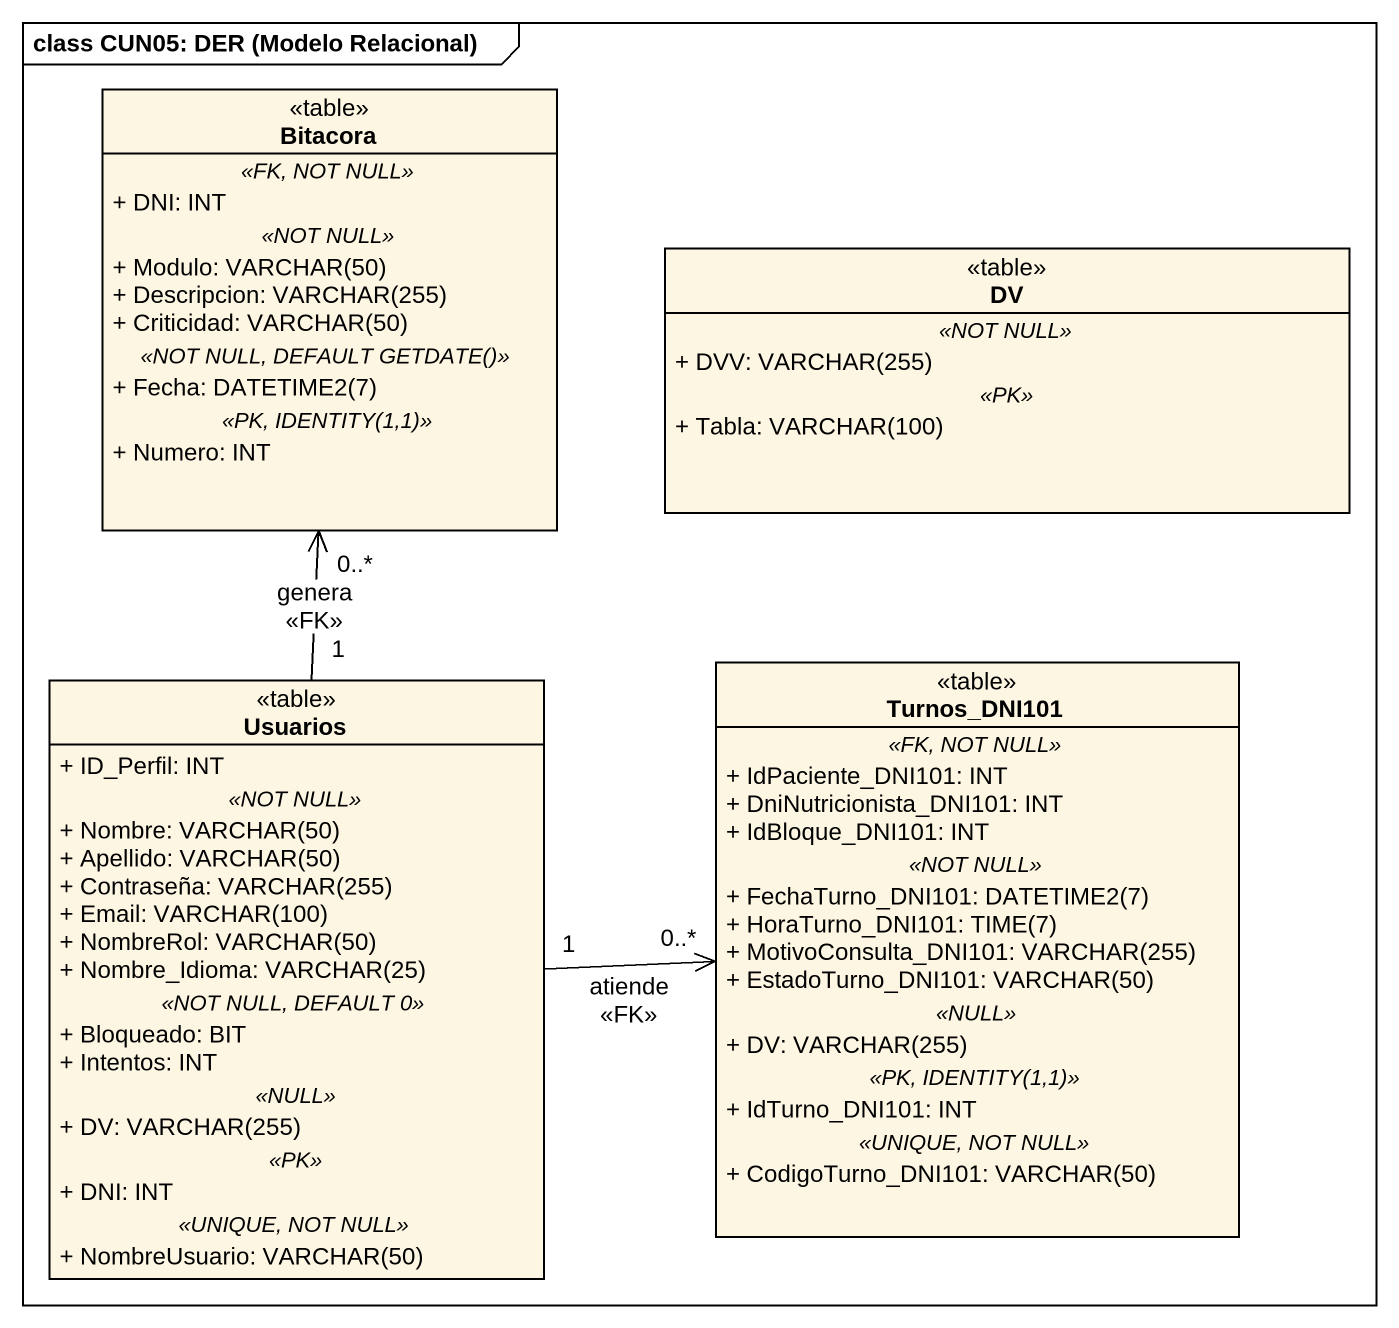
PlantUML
@startuml
mainframe class CUN05: DER (Modelo Relacional)
hide circle
hide empty members
skinparam classAttributeIconSize 0
class Bitacora <<table>> {
  .. <<FK, NOT NULL>> ..
  + DNI: INT
  .. <<NOT NULL>> ..
  {field} + Modulo: VARCHAR(50)
  {field} + Descripcion: VARCHAR(255)
  {field} + Criticidad: VARCHAR(50)
  .. <<NOT NULL, DEFAULT GETDATE()>> ..
  {field} + Fecha: DATETIME2(7)
  .. <<PK, IDENTITY(1,1)>> ..
  + Numero: INT
}
class DV <<table>> {
  .. <<NOT NULL>> ..
  {field} + DVV: VARCHAR(255)
  .. <<PK>> ..
  {field} + Tabla: VARCHAR(100)
}
class Usuarios <<table>> {
  + ID_Perfil: INT
  .. <<NOT NULL>> ..
  {field} + Nombre: VARCHAR(50)
  {field} + Apellido: VARCHAR(50)
  {field} + Contraseña: VARCHAR(255)
  {field} + Email: VARCHAR(100)
  {field} + NombreRol: VARCHAR(50)
  {field} + Nombre_Idioma: VARCHAR(25)
  .. <<NOT NULL, DEFAULT 0>> ..
  + Bloqueado: BIT
  + Intentos: INT
  .. <<NULL>> ..
  {field} + DV: VARCHAR(255)
  .. <<PK>> ..
  + DNI: INT
  .. <<UNIQUE, NOT NULL>> ..
  {field} + NombreUsuario: VARCHAR(50)
}
class Turnos_DNI101 <<table>> {
  .. <<FK, NOT NULL>> ..
  + IdPaciente_DNI101: INT
  + DniNutricionista_DNI101: INT
  + IdBloque_DNI101: INT
  .. <<NOT NULL>> ..
  {field} + FechaTurno_DNI101: DATETIME2(7)
  {field} + HoraTurno_DNI101: TIME(7)
  {field} + MotivoConsulta_DNI101: VARCHAR(255)
  {field} + EstadoTurno_DNI101: VARCHAR(50)
  .. <<NULL>> ..
  {field} + DV: VARCHAR(255)
  .. <<PK, IDENTITY(1,1)>> ..
  + IdTurno_DNI101: INT
  .. <<UNIQUE, NOT NULL>> ..
  {field} + CodigoTurno_DNI101: VARCHAR(50)
}
Usuarios "1" -up-> "0..*" Bitacora : genera\n<<FK>>
Usuarios "1" -right-> "0..*" Turnos_DNI101 : atiende\n<<FK>>
@enduml
